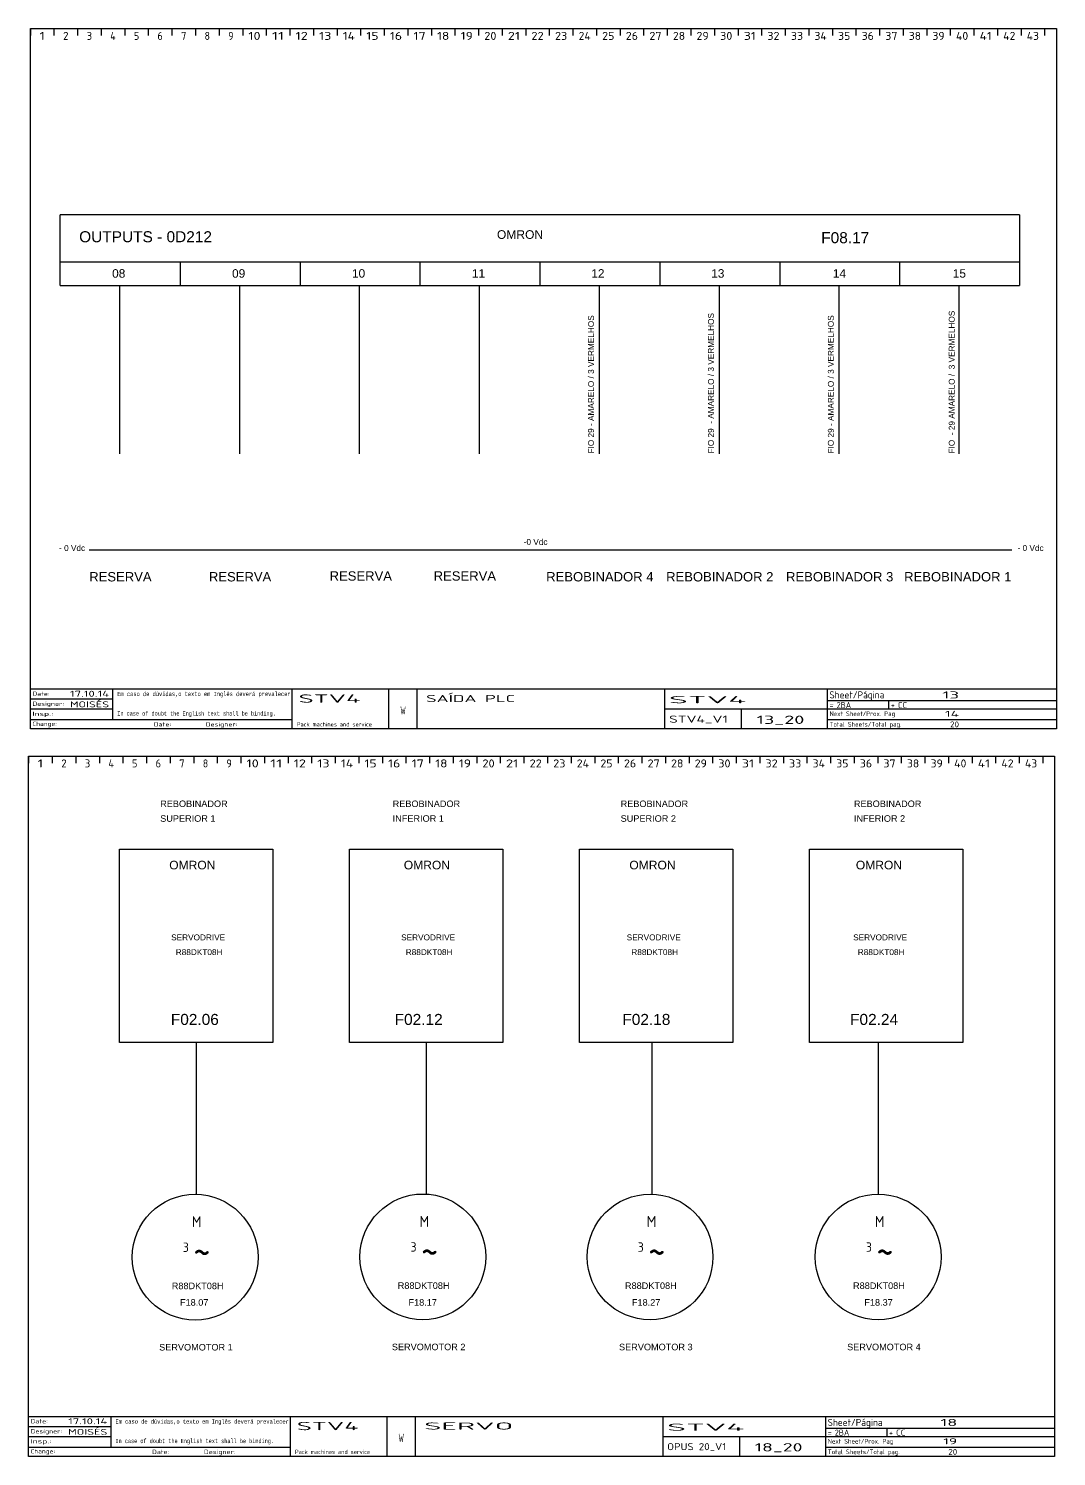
# Model space of a CAD drawing. Header units: millimetres. Extents: x 750 to 2990, y -243 to 998.
# Drawn here: x 1647 to 2082, y -243 to 363 of the extents above; entities that cross this region are included whole.
import ezdxf
from ezdxf.enums import TextEntityAlignment as Align

# ---------------------------------------------------------------- set-up
doc = ezdxf.new("R2010")
doc.units = ezdxf.units.MM
doc.linetypes.add('SOLID', pattern=[0])
doc.layers.add('1', color=3, linetype='Continuous')
doc.layers.add('6', color=7, linetype='Continuous')
doc.styles.add('MOJÚLU', font='arial.ttf')
doc.styles.add('MONOTXT', font='monotxt')
doc.styles.get("Standard").update_dxf_attribs({"font": 'ISOCP.SHX'})

# ---------------------------------------------------------------- blocks, each defined once
blk = doc.blocks.new('a4 legenda')
at = {"color": 1, "linetype": 'SOLID'}
for p, q in [((-435, 0), (-435, 297)), ((-435, 297), (-435, 294.03)), ((-435, 297), (0, 297)), ((-425, 297), (-425, 294.03)), ((-415, 297), (-415, 294.03)), ((-405, 297), (-405, 294.03)), ((-395, 297), (-395, 294.03)), ((-385, 297), (-385, 294.03)), ((-375, 297), (-375, 294.03)), ((-365, 297), (-365, 294.03)), ((-355, 297), (-355, 294.03)), ((-345, 297), (-345, 294.03)), ((-335, 297), (-335, 294.03)), ((-325, 297), (-325, 294.03)), ((-315, 297), (-315, 294.03)), ((-305, 297), (-305, 294.03)), ((-295, 297), (-295, 294.03)), ((-285, 297), (-285, 294.03)), ((-275, 297), (-275, 294.03)), ((-265, 297), (-265, 294.03)), ((-255, 297), (-255, 294.03)), ((-245, 297), (-245, 294.03)), ((-235, 297), (-235, 294.03)), ((-225, 297), (-225, 294.03)), ((-215, 297), (-215, 294.03)), ((-205, 297), (-205, 294.03)), ((-195, 297), (-195, 294.03)), ((-185, 297), (-185, 294.03)), ((-175, 297), (-175, 294.03)), ((-165, 297), (-165, 294.03)), ((-155, 297), (-155, 294.03)), ((-145, 297), (-145, 294.03)), ((-135, 297), (-135, 294.03)), ((-125, 297), (-125, 294.03)), ((-115, 297), (-115, 294.03)), ((-105, 297), (-105, 294.03)), ((-95, 297), (-95, 294.03)), ((-85, 297), (-85, 294.03)), ((-75, 297), (-75, 294.03)), ((-65, 297), (-65, 294.03)), ((-55, 297), (-55, 294.03)), ((-45, 297), (-45, 294.03)), ((-35, 297), (-35, 294.03)), ((-25, 297), (-25, 294.03)), ((-15, 297), (-15, 294.03)), ((-5, 297), (-5, 294.03)), ((0, 297), (0, 0)), ((-435, 17), (0, 17)), ((-435, 12.75), (-400, 12.75)), ((-400, 4), (-400, 17)), ((-324, 0), (-324, 17)), ((-283, 0), (-283, 17)), ((-271, 0), (-271, 17)), ((-166, 0), (-166, 17)), ((-97, 0), (-97, 17)), ((-435, 8.5), (-400, 8.5)), ((-165.8, 8.5), (0, 8.5)), ((-133.5, 0), (-133.5, 8.5)), ((-97, 12), (0, 12)), ((-71, 8.5), (-71, 12)), ((-435, 4), (-324, 4)), ((0, 0), (-435, 0)), ((-97, 4), (0, 4))]:
    blk.add_line(p, q, dxfattribs=at)
for s, width, p, p2 in [('1', 1.933331, (-431.1484, 292.19), (-428.8516, 292.19)), ('2', 1.109181, (-421.1484, 292.19), (-418.8516, 292.19)), ('3', 1.144135, (-411.1484, 292.19), (-408.8516, 292.19)), ('4', 1.041024, (-401.1484, 292.19), (-398.8516, 292.19)), ('5', 1.144135, (-391.1484, 292.19), (-388.8516, 292.19)), ('6', 1.128517, (-381.1484, 292.19), (-378.8516, 292.19)), ('7', 1.230301, (-371.1484, 292.19), (-368.8516, 292.19)), ('8', 1.230301, (-361.1484, 292.19), (-358.8516, 292.19)), ('9', 1.088599, (-351.1484, 292.19), (-348.8516, 292.19)), ('10', 1.454463, (-342.5938, 292.19), (-337.4062, 292.19)), ('11', 1.798176, (-332.594, 292.19), (-327.406, 292.19)), ('12', 1.376908, (-322.594, 292.19), (-317.406, 292.19)), ('13', 1.400421, (-312.594, 292.19), (-307.406, 292.19)), ('14', 1.329086, (-302.594, 292.19), (-297.406, 292.19)), ('15', 1.400421, (-292.594, 292.19), (-287.406, 292.19)), ('16', 1.389997, (-282.594, 292.19), (-277.406, 292.19)), ('17', 1.455666, (-272.594, 292.19), (-267.406, 292.19)), ('18', 1.455666, (-262.594, 292.19), (-257.406, 292.19)), ('19', 1.362748, (-252.594, 292.19), (-247.406, 292.19)), ('20', 1.22199, (-242.594, 292.19), (-237.406, 292.19)), ('21', 1.455666, (-232.594, 292.19), (-227.406, 292.19)), ('22', 1.166703, (-222.594, 292.19), (-217.406, 292.19)), ('23', 1.18354, (-212.594, 292.19), (-207.406, 292.19)), ('24', 1.132185, (-202.594, 292.19), (-197.406, 292.19)), ('25', 1.18354, (-192.594, 292.19), (-187.406, 292.19)), ('26', 1.176086, (-182.594, 292.19), (-177.406, 292.19)), ('27', 1.222759, (-172.594, 292.19), (-167.406, 292.19)), ('28', 1.222759, (-162.594, 292.19), (-157.406, 292.19)), ('29', 1.15652, (-152.594, 292.19), (-147.406, 292.19)), ('30', 1.22199, (-142.594, 292.19), (-137.406, 292.19)), ('31', 1.455666, (-132.594, 292.19), (-127.406, 292.19)), ('32', 1.166703, (-122.594, 292.19), (-117.406, 292.19)), ('33', 1.18354, (-112.594, 292.19), (-107.406, 292.19)), ('34', 1.132185, (-102.594, 292.19), (-97.406, 292.19)), ('35', 1.18354, (-92.594, 292.19), (-87.406, 292.19)), ('36', 1.176086, (-82.594, 292.19), (-77.406, 292.19)), ('37', 1.222759, (-72.594, 292.19), (-67.406, 292.19)), ('38', 1.222759, (-62.594, 292.19), (-57.406, 292.19)), ('39', 1.15652, (-52.594, 292.19), (-47.406, 292.19)), ('40', 1.131525, (-42.594, 292.19), (-37.406, 292.19)), ('41', 1.329086, (-32.594, 292.19), (-27.406, 292.19)), ('42', 1.083961, (-22.594, 292.19), (-17.406, 292.19)), ('43', 1.098481, (-12.594, 292.19), (-7.406, 292.19))]:
    blk.add_text(s, height=3.39429, dxfattribs=dict(at, width=width)).set_placement(p, p2, align=Align.FIT)
for tag, height, width, p, p2 in [('(142) ', 1.8, 1.384181, (-434.15225, 14.04), (-426.80225, 14.04)), ('(135) Drawn Date', 2.5, 1.427604, (-418.2115, 13.6667), (-401.6156, 13.6667)), ('(133) Page Descr. 1', 3, 1.16129, (-267.254, 11.4), (-229.454, 11.4)), ('(117) Project ', 3, 1.11732, (-164.254, 10.9), (-131.564, 10.9)), ('(127) ', 3, 0.973466, (-96.247, 12.9416), (-72.924, 12.9416)), ('(130) Current Project Page', 3, 1.220513, (-48.386, 12.9), (-41.246, 12.9)), ('(140) ', 1.8, 1.730061, (-434.15225, 5.54), (-425.26925, 5.54)), ('(141) ', 1.8, 1.399341, (-434.15225, 9.78), (-420.6703, 9.78)), ('(134) Drawn by', 2.5, 1.52606, (-418.2115, 9.16667), (-401.6156, 9.16667)), ('(132) Project Descr. 4', 3.5, 0.71218, (-278.184, 6.13333), (-275.816, 6.13333)), ('(126) Page Descr. 2', 2.5, 1.274498, (-267.211, 7.16667), (-235.711, 7.16667)), ('(121) ', 2.6, 1.23007, (-96.22, 8.81333), (-94.461, 8.81333)), ('(128) ', 2, 1.069362, (-96.165, 5.46104), (-68.391, 5.46104)), ('(120) Installation Name', 2.6, 1.057778, (-93.22, 8.81333), (-87.032, 8.81333)), ('(123) ', 2.6, 1.23007, (-70.22, 8.81333), (-68.461, 8.81333)), ('(122) Location Name', 2.6, 1.222769, (-67.22, 8.81333), (-63.246, 8.81333)), ('(131) Current Project Page', 2.5, 1.220513, (-47.239, 5.16667), (-41.289, 5.16667)), ('(139) ', 1.8, 1.330262, (-434.15225, 1.28), (-423.7363, 1.28)), ('(136) ', 1.8, 1.384162, (-382.6522, 1.04), (-375.3023, 1.04)), ('(137) ', 1.8, 1.399336, (-360.6522, 1.04), (-347.1703, 1.04)), ('(138) ', 1.8, 1.477527, (-322.052, 1.04), (-290.174, 1.04)), ('(116) Project Description', 3, 1.134799, (-164.254, 2.65), (-139.229, 2.65)), ('(118) Drawing Number', 3.5, 1.218286, (-127.127, 2.13333), (-106.873, 2.13333)), ('(119) ', 2, 1.061557, (-96.165, 0.96104), (-65.693, 0.96104)), ('(129) Number of pages in installation', 2.5, 1.16636, (-45.109, 0.66667), (-41.289, 0.66667))]:
    blk.add_attdef(tag, text='', height=height, dxfattribs=dict(at, width=width)).set_placement(p, p2, align=Align.FIT)
at = {"color": 1, "linetype": 'SOLID', "style": 'MONOTXT'}
for tag, width, p, p2 in [('(114) ', 0.760706, (-398.1522, 13.92), (-324.668, 13.92)), ('(115) ', 0.74678, (-398.1522, 5.65), (-330.942, 5.65))]:
    blk.add_attdef(tag, text='', height=1.8, dxfattribs=dict(at, width=width)).set_placement(p, p2, align=Align.FIT)
at = {"color": 2, "linetype": 'SOLID'}
for tag, width, p, p2 in [('(124) ', 1.179528, (-321.296, 11.1333), (-295.081, 11.1333)), ('(125) ', 1.189122, (-321.296, 5.18333), (-304.024, 5.18333))]:
    blk.add_attdef(tag, text='', height=3.5, dxfattribs=dict(at, width=width)).set_placement(p, p2, align=Align.FIT)
blk = doc.blocks.new('*U28')
at = {"layer": '6', "color": 0}
blk.add_line((0, 35.68), (0, -35.68), dxfattribs=at)
blk = doc.blocks.new('*U29')
at = {"color": 0, "linetype": 'ByBlock', "lineweight": -2, "transparency": 16777216}
for p in [(-254.2, 0), (-203.36, 0), (-152.52, 0), (-101.68, 0), (-50.84, 0), (0, 0)]:
    blk.add_blockref('*U28', p, dxfattribs=at)
blk = doc.blocks.new('*U33')
for p, q in [((-32.5, 41), (32.5, 41)), ((-32.5, -41), (-32.5, 41)), ((32.5, 41), (32.5, -41)), ((32.5, -41), (-32.5, -41))]:
    blk.add_line(p, q)
blk = doc.blocks.new('*U34')
at = {"color": 0, "linetype": 'ByBlock', "lineweight": -2, "transparency": 16777216}
for p in [(0, 0), (97.5, 0), (195, 0), (292.5, 0)]:
    blk.add_blockref('*U33', p, dxfattribs=at)

msp = doc.modelspace()

# ---------------------------------------------------------------- linework, layer by layer
for p, q in [((1812.52, 263.68), (1863.36, 263.68)), ((1685.13, 14.59), (1717.63, 14.59)), ((1782.63, 14.59), (1815.13, 14.59)), ((1717.63, -67.41), (1717.63, -131.72)), ((1815.13, -67.41), (1815.13, -131.63)), ((1910.76, -67.41), (1910.76, -131.72)), ((2006.77, -67.41), (2006.77, -131.63))]:
    msp.add_line(p, q)
for centre in [(1717.2, -158.38), (1813.74, -158.26), (1910.07, -158.29), (2006.77, -158.29)]:
    msp.add_circle(centre, 26.66)
at = {"layer": '1', "color": 0}
for p, q in [((2066.73, 283.68), (1659.99, 283.68)), ((1659.99, 253.68), (1659.99, 283.68)), ((2066.73, 283.68), (2066.73, 253.68)), ((1659.99, 263.68), (2066.73, 263.68)), ((1710.84, 263.68), (1710.84, 253.68)), ((1761.68, 263.68), (1761.68, 253.68)), ((1812.52, 263.68), (1812.52, 253.68)), ((1863.36, 263.68), (1863.36, 253.68)), ((1914.2, 263.68), (1914.2, 253.68)), ((1965.05, 263.68), (1965.05, 253.68)), ((2015.89, 263.68), (2015.89, 253.68)), ((1659.99, 253.68), (2066.73, 253.68))]:
    msp.add_line(p, q, dxfattribs=at)
at = {"layer": '6', "color": 0}
for p, q in [((1990.16, 253.68), (1990.16, 182.32)), ((2041, 253.68), (2041, 182.32))]:
    msp.add_line(p, q, dxfattribs=at)
at = {"layer": '6'}
msp.add_line((1672.34, 141.61), (2063.5, 141.61), dxfattribs=at)

# ---------------------------------------------------------------- block references
ref = msp.add_blockref('a4 legenda', (2082.36, 65.62))
ref.add_attrib('(142) ', 'Date:', dxfattribs={"color": 1, "linetype": 'SOLID', "height": 1.8, "width": 1.384181}).set_placement((1648.2, 79.66), (1655.55, 79.66), align=Align.FIT)
ref.add_attrib('(141) ', 'Designer:', dxfattribs={"color": 1, "linetype": 'SOLID', "height": 1.8, "width": 1.399341}).set_placement((1648.2, 75.4), (1661.69, 75.4), align=Align.FIT)
ref.add_attrib('(140) ', 'Insp.:', dxfattribs={"color": 1, "linetype": 'SOLID', "height": 1.8, "width": 1.730061}).set_placement((1648.2, 71.16), (1657.09, 71.16), align=Align.FIT)
ref.add_attrib('(139) ', 'Change:', dxfattribs={"color": 1, "linetype": 'SOLID', "height": 1.8, "width": 1.330262}).set_placement((1648.2, 66.9), (1658.62, 66.9), align=Align.FIT)
ref.add_attrib('(138) ', 'Pack machines and service', dxfattribs={"color": 1, "linetype": 'SOLID', "height": 1.8, "width": 1.138541}).set_placement((1760.3, 66.66), (1792.18, 66.66), align=Align.FIT)
ref.add_attrib('(137) ', 'Designer:', dxfattribs={"color": 1, "linetype": 'SOLID', "height": 1.8, "width": 1.399336}).set_placement((1721.7, 66.66), (1735.19, 66.66), align=Align.FIT)
ref.add_attrib('(136) ', 'Date:', dxfattribs={"color": 1, "linetype": 'SOLID', "height": 1.8, "width": 1.384162}).set_placement((1699.7, 66.66), (1707.05, 66.66), align=Align.FIT)
ref.add_attrib('(135) Drawn Date', '17.10.14', dxfattribs={"color": 1, "linetype": 'SOLID', "height": 2.5, "width": 1.599605}).set_placement((1664.14, 79.29), (1680.74, 79.29), align=Align.FIT)
ref.add_attrib('(134) Drawn by', 'MOISÉS', dxfattribs={"color": 1, "linetype": 'SOLID', "height": 2.5, "width": 1.584483}).set_placement((1664.14, 74.79), (1680.74, 74.79), align=Align.FIT)
ref.add_attrib('(133) Page Descr. 1', 'SAÍDA PLC', dxfattribs={"color": 1, "linetype": 'SOLID', "height": 3, "width": 1.984252}).set_placement((1815.1, 77.02), (1852.9, 77.02), align=Align.FIT)
ref.add_attrib('(132) Project Descr. 4', 'W', dxfattribs={"color": 1, "linetype": 'SOLID', "height": 3.5, "width": 0.71218}).set_placement((1804.17, 71.75), (1806.54, 71.75), align=Align.FIT)
ref.add_attrib('(131) Current Project Page', '14', dxfattribs={"color": 1, "linetype": 'SOLID', "height": 2.5, "width": 2.069565}).set_placement((2035.12, 70.79), (2041.07, 70.79), align=Align.FIT)
ref.add_attrib('(130) Current Project Page', '13', dxfattribs={"color": 1, "linetype": 'SOLID', "height": 3, "width": 2.180643}).set_placement((2033.97, 78.52), (2041.11, 78.52), align=Align.FIT)
ref.add_attrib('(129) Number of pages in installation', '20', dxfattribs={"color": 1, "linetype": 'SOLID', "height": 2.5, "width": 1.22163}).set_placement((2037.25, 66.29), (2041.07, 66.29), align=Align.FIT)
ref.add_attrib('(128) ', 'Next Sheet/Prox. Pag', dxfattribs={"color": 1, "linetype": 'SOLID', "height": 2, "width": 1.069362}).set_placement((1986.19, 71.08), (2013.96, 71.08), align=Align.FIT)
ref.add_attrib('(127) ', 'Sheet/Página', dxfattribs={"color": 1, "linetype": 'SOLID', "height": 3, "width": 0.973466}).set_placement((1986.11, 78.56), (2009.43, 78.56), align=Align.FIT)
ref.add_attrib('(124) ', 'STV4', dxfattribs={"color": 2, "linetype": 'SOLID', "height": 3.5, "width": 2.377778}).set_placement((1761.06, 76.75), (1787.27, 76.75), align=Align.FIT)
ref.add_attrib('(123) ', '+', dxfattribs={"color": 1, "linetype": 'SOLID', "height": 2.6, "width": 1.23007}).set_placement((2012.14, 74.43), (2013.89, 74.43), align=Align.FIT)
ref.add_attrib('(122) Location Name', 'CC', dxfattribs={"color": 1, "linetype": 'SOLID', "height": 2.6, "width": 1.222769}).set_placement((2015.14, 74.43), (2019.11, 74.43), align=Align.FIT)
ref.add_attrib('(121) ', '=', dxfattribs={"color": 1, "linetype": 'SOLID', "height": 2.6, "width": 1.23007}).set_placement((1986.14, 74.43), (1987.89, 74.43), align=Align.FIT)
ref.add_attrib('(120) Installation Name', '2BA', dxfattribs={"color": 1, "linetype": 'SOLID', "height": 2.6, "width": 1.057778}).set_placement((1989.14, 74.43), (1995.32, 74.43), align=Align.FIT)
ref.add_attrib('(119) ', 'Total Sheets/Total pag.', dxfattribs={"color": 1, "linetype": 'SOLID', "height": 2, "width": 1.061557}).set_placement((1986.19, 66.58), (2016.66, 66.58), align=Align.FIT)
ref.add_attrib('(118) Drawing Number', '13_20', dxfattribs={"color": 1, "linetype": 'SOLID', "height": 3.5, "width": 1.629739}).set_placement((1955.23, 67.75), (1975.48, 67.75), align=Align.FIT)
ref.add_attrib('(117) Project ', 'STV4', dxfattribs={"color": 1, "linetype": 'SOLID', "height": 3, "width": 3.459259}).set_placement((1918.1, 76.52), (1950.79, 76.52), align=Align.FIT)
ref.add_attrib('(116) Project Description', 'STV4_V1', dxfattribs={"color": 1, "linetype": 'SOLID', "height": 3, "width": 1.476401}).set_placement((1918.1, 68.27), (1943.13, 68.27), align=Align.FIT)
ref.add_attrib('(115) ', 'In case of doubt the English text shall be binding.', dxfattribs={"color": 1, "linetype": 'SOLID', "height": 1.8, "style": 'MONOTXT', "width": 0.74678}).set_placement((1684.2, 71.27), (1751.41, 71.27), align=Align.FIT)
ref.add_attrib('(114) ', 'Em caso de dúvidas,o texto em Inglês deverá prevalecer', dxfattribs={"color": 1, "linetype": 'SOLID', "height": 1.8, "style": 'MONOTXT', "width": 0.760706}).set_placement((1684.2, 79.54), (1757.69, 79.54), align=Align.FIT)
for name, p in [('*U29', (1939.32, 218)), ('*U34', (1717.63, -26.41))]:
    msp.add_blockref(name, p)
ref = msp.add_blockref('a4 legenda', (2081.59, -242.89))
ref.add_attrib('(142) ', 'Date:', dxfattribs={"color": 1, "linetype": 'SOLID', "height": 1.8, "width": 1.384181}).set_placement((1647.43, -228.85), (1654.78, -228.85), align=Align.FIT)
ref.add_attrib('(141) ', 'Designer:', dxfattribs={"color": 1, "linetype": 'SOLID', "height": 1.8, "width": 1.399341}).set_placement((1647.43, -233.11), (1660.91, -233.11), align=Align.FIT)
ref.add_attrib('(140) ', 'Insp.:', dxfattribs={"color": 1, "linetype": 'SOLID', "height": 1.8, "width": 1.730061}).set_placement((1647.43, -237.35), (1656.32, -237.35), align=Align.FIT)
ref.add_attrib('(139) ', 'Change:', dxfattribs={"color": 1, "linetype": 'SOLID', "height": 1.8, "width": 1.330262}).set_placement((1647.43, -241.61), (1657.85, -241.61), align=Align.FIT)
ref.add_attrib('(138) ', 'Pack machines and service', dxfattribs={"color": 1, "linetype": 'SOLID', "height": 1.8, "width": 1.138541}).set_placement((1759.53, -241.85), (1791.41, -241.85), align=Align.FIT)
ref.add_attrib('(137) ', 'Designer:', dxfattribs={"color": 1, "linetype": 'SOLID', "height": 1.8, "width": 1.399336}).set_placement((1720.93, -241.85), (1734.41, -241.85), align=Align.FIT)
ref.add_attrib('(136) ', 'Date:', dxfattribs={"color": 1, "linetype": 'SOLID', "height": 1.8, "width": 1.384162}).set_placement((1698.93, -241.85), (1706.28, -241.85), align=Align.FIT)
ref.add_attrib('(135) Drawn Date', '17.10.14', dxfattribs={"color": 1, "linetype": 'SOLID', "height": 2.5, "width": 1.599605}).set_placement((1663.37, -229.22), (1679.97, -229.22), align=Align.FIT)
ref.add_attrib('(134) Drawn by', 'MOISÉS', dxfattribs={"color": 1, "linetype": 'SOLID', "height": 2.5, "width": 1.584483}).set_placement((1663.37, -233.72), (1679.97, -233.72), align=Align.FIT)
ref.add_attrib('(133) Page Descr. 1', 'SERVO', dxfattribs={"color": 1, "linetype": 'SOLID', "height": 3, "width": 3.272727}).set_placement((1814.33, -231.49), (1852.13, -231.49), align=Align.FIT)
ref.add_attrib('(132) Project Descr. 4', 'W', dxfattribs={"color": 1, "linetype": 'SOLID', "height": 3.5, "width": 0.71218}).set_placement((1803.4, -236.76), (1805.77, -236.76), align=Align.FIT)
ref.add_attrib('(131) Current Project Page', '19', dxfattribs={"color": 1, "linetype": 'SOLID', "height": 2.5, "width": 2.121981}).set_placement((2034.35, -237.72), (2040.3, -237.72), align=Align.FIT)
ref.add_attrib('(130) Current Project Page', '18', dxfattribs={"color": 1, "linetype": 'SOLID', "height": 3, "width": 2.266667}).set_placement((2033.2, -229.99), (2040.34, -229.99), align=Align.FIT)
ref.add_attrib('(129) Number of pages in installation', '20', dxfattribs={"color": 1, "linetype": 'SOLID', "height": 2.5, "width": 1.22163}).set_placement((2036.48, -242.22), (2040.3, -242.22), align=Align.FIT)
ref.add_attrib('(128) ', 'Next Sheet/Prox. Pag', dxfattribs={"color": 1, "linetype": 'SOLID', "height": 2, "width": 1.069362}).set_placement((1985.42, -237.43), (2013.19, -237.43), align=Align.FIT)
ref.add_attrib('(127) ', 'Sheet/Página', dxfattribs={"color": 1, "linetype": 'SOLID', "height": 3, "width": 0.973466}).set_placement((1985.34, -229.95), (2008.66, -229.95), align=Align.FIT)
ref.add_attrib('(124) ', 'STV4', dxfattribs={"color": 2, "linetype": 'SOLID', "height": 3.5, "width": 2.377778}).set_placement((1760.29, -231.76), (1786.5, -231.76), align=Align.FIT)
ref.add_attrib('(123) ', '+', dxfattribs={"color": 1, "linetype": 'SOLID', "height": 2.6, "width": 1.23007}).set_placement((2011.37, -234.08), (2013.12, -234.08), align=Align.FIT)
ref.add_attrib('(122) Location Name', 'CC', dxfattribs={"color": 1, "linetype": 'SOLID', "height": 2.6, "width": 1.222769}).set_placement((2014.37, -234.08), (2018.34, -234.08), align=Align.FIT)
ref.add_attrib('(121) ', '=', dxfattribs={"color": 1, "linetype": 'SOLID', "height": 2.6, "width": 1.23007}).set_placement((1985.37, -234.08), (1987.12, -234.08), align=Align.FIT)
ref.add_attrib('(120) Installation Name', '2BA', dxfattribs={"color": 1, "linetype": 'SOLID', "height": 2.6, "width": 1.057778}).set_placement((1988.37, -234.08), (1994.55, -234.08), align=Align.FIT)
ref.add_attrib('(119) ', 'Total Sheets/Total pag.', dxfattribs={"color": 1, "linetype": 'SOLID', "height": 2, "width": 1.061557}).set_placement((1985.42, -241.93), (2015.89, -241.93), align=Align.FIT)
ref.add_attrib('(118) Drawing Number', '18_20', dxfattribs={"color": 1, "linetype": 'SOLID', "height": 3.5, "width": 1.629739}).set_placement((1954.46, -240.76), (1974.71, -240.76), align=Align.FIT)
ref.add_attrib('(117) Project ', 'STV4', dxfattribs={"color": 1, "linetype": 'SOLID', "height": 3, "width": 3.459259}).set_placement((1917.33, -231.99), (1950.02, -231.99), align=Align.FIT)
ref.add_attrib('(116) Project Description', 'OPUS 20_V1', dxfattribs={"color": 1, "linetype": 'SOLID', "height": 3, "width": 1.134921}).set_placement((1917.33, -240.24), (1942.36, -240.24), align=Align.FIT)
ref.add_attrib('(115) ', 'In case of doubt the English text shall be binding.', dxfattribs={"color": 1, "linetype": 'SOLID', "height": 1.8, "style": 'MONOTXT', "width": 0.74678}).set_placement((1683.43, -237.24), (1750.64, -237.24), align=Align.FIT)
ref.add_attrib('(114) ', 'Em caso de dúvidas,o texto em Inglês deverá prevalecer', dxfattribs={"color": 1, "linetype": 'SOLID', "height": 1.8, "style": 'MONOTXT', "width": 0.760706}).set_placement((1683.43, -228.97), (1756.92, -228.97), align=Align.FIT)

# ---------------------------------------------------------------- texts
at = {"attachment_point": 1}
for s, width, insert, char_height in [('M', 7.3922, (1715.78, -141.01), 4.68), ('M', 7.3922, (1812.31, -140.88), 4.68), ('M', 7.3922, (1908.65, -140.92), 4.68), ('M', 7.3922, (2005.35, -140.92), 4.68), ('3', 7.7896, (1712, -152.18), 4), ('~', 10.1427, (1716.4, -150.67), 12), ('3', 7.7896, (1808.54, -152.05), 4), ('~', 10.1427, (1812.94, -150.54), 12), ('3', 7.7896, (1904.87, -152.09), 4), ('~', 10.1427, (1909.27, -150.58), 12), ('3', 7.7896, (2001.57, -152.09), 4), ('~', 10.1427, (2005.97, -150.58), 12)]:
    msp.add_mtext_dynamic_manual_height_columns(s, width=width, gutter_width=12.5, heights=[0], dxfattribs=dict(at, insert=insert, char_height=char_height))
at = {"layer": '1', "color": 0, "char_height": 2.5, "attachment_point": 1, "style": 'MOJÚLU'}
for s, insert, width in [('-0 Vdc', (1856.5, 146.18), 33.8847), ('- 0 Vdc ', (1659.51, 143.57), 11.1415), ('- 0 Vdc ', (2065.87, 143.57), 11.1415)]:
    msp.add_mtext(s, dxfattribs=dict(at, insert=insert, width=width))
at = {"layer": '6', "style": 'MOJÚLU'}
for s, height, p in [('OUTPUTS - 0D212', 4.68, (1668.04, 276.68)), ('F08.17', 4.68, (1982.64, 276.28)), ('08', 3.6, (1682.01, 260.58)), ('09', 3.6, (1732.85, 260.58)), ('10', 3.6, (1783.69, 260.58)), ('11', 3.6, (1834.54, 260.58)), ('12', 3.6, (1885.16, 260.58)), ('13', 3.6, (1936, 260.58)), ('14', 3.6, (1987.56, 260.58)), ('15', 3.6, (2038.41, 260.58)), ('F02.06', 4.68, (1706.9, -55.23)), ('F02.12', 4.68, (1801.79, -55.23)), ('F02.18', 4.68, (1898.33, -55.23)), ('F02.24', 4.68, (1994.87, -55.23))]:
    msp.add_text(s, height=height, dxfattribs=at).set_placement(p, align=Align.TOP_LEFT)
for s, height, p in [('OMRON', 3.658, (1845.16, 273.44)), ('REBOBINADOR', 2.772, (1702.39, 32.49)), ('REBOBINADOR', 2.772, (1800.94, 32.49)), ('REBOBINADOR', 2.772, (1897.6, 32.49)), ('REBOBINADOR', 2.772, (1996.49, 32.49)), ('SUPERIOR 1', 2.772, (1702.39, 26.25)), ('INFERIOR 1', 2.772, (1800.94, 26.25)), ('SUPERIOR 2', 2.772, (1897.6, 26.25)), ('INFERIOR 2', 2.772, (1996.49, 26.25)), ('OMRON', 3.658, (1706.22, 6.06)), ('OMRON', 3.658, (1805.67, 6.06)), ('OMRON', 3.658, (1901.3, 6.06)), ('OMRON', 3.658, (1997.31, 6.06)), ('SERVODRIVE', 2.5, (1707.04, -24.03)), ('SERVODRIVE', 2.5, (1804.54, -24.03)), ('SERVODRIVE', 2.5, (1900.17, -24.03)), ('SERVODRIVE', 2.5, (1996.18, -24.03)), ('R88DKT08H', 2.5, (1709, -30.28)), ('R88DKT08H', 2.5, (1806.5, -30.28)), ('R88DKT08H', 2.5, (1902.13, -30.28)), ('R88DKT08H', 2.5, (1998.14, -30.28)), ('R88DKT08H', 2.772, (1707.3, -171.96)), ('R88DKT08H', 2.772, (1803.1, -171.83)), ('R88DKT08H', 2.772, (1899.43, -171.87)), ('R88DKT08H', 2.772, (1996.13, -171.87)), ('F18.07', 2.772, (1710.78, -178.96)), ('F18.17', 2.772, (1807.66, -178.96)), ('F18.27', 2.772, (1902.38, -178.96)), ('F18.37', 2.772, (2000.91, -178.96)), ('SERVOMOTOR 1', 2.772, (1701.95, -197.96)), ('SERVOMOTOR 2', 2.772, (1800.61, -197.84)), ('SERVOMOTOR 3', 2.772, (1896.92, -197.87)), ('SERVOMOTOR 4', 2.772, (1993.62, -197.87))]:
    msp.add_text(s, height=height, dxfattribs=at).set_placement(p)
for s, p in [('FIO  - 29 AMARELO /  3 VERMELHOS', (2039.22, 182.42)), ('FIO 29 - AMARELO / 3 VERMELHOS', (1886.29, 182.42)), ('FIO 29  - AMARELO / 3 VERMELHOS', (1937.13, 182.42)), ('FIO 29 - AMARELO / 3 VERMELHOS', (1987.96, 182.42))]:
    msp.add_text(s, height=2.5, rotation=90, dxfattribs=at).set_placement(p)
for s, p in [('RESERVA', (1685.53, 128.17)), ('RESERVA', (1736.26, 128.17)), ('RESERVA', (1787.43, 128.5)), ('RESERVA', (1831.55, 128.5)), ('REBOBINADOR 4', (1888.78, 128.17)), ('REBOBINADOR 2', (1939.62, 128.17)), ('REBOBINADOR 3', (1990.46, 128.17)), ('REBOBINADOR 1 ', (2041.3, 128.17))]:
    msp.add_text(s, height=3.96, dxfattribs=at).set_placement(p, align=Align.CENTER)

doc.saveas('drawing.dxf')
